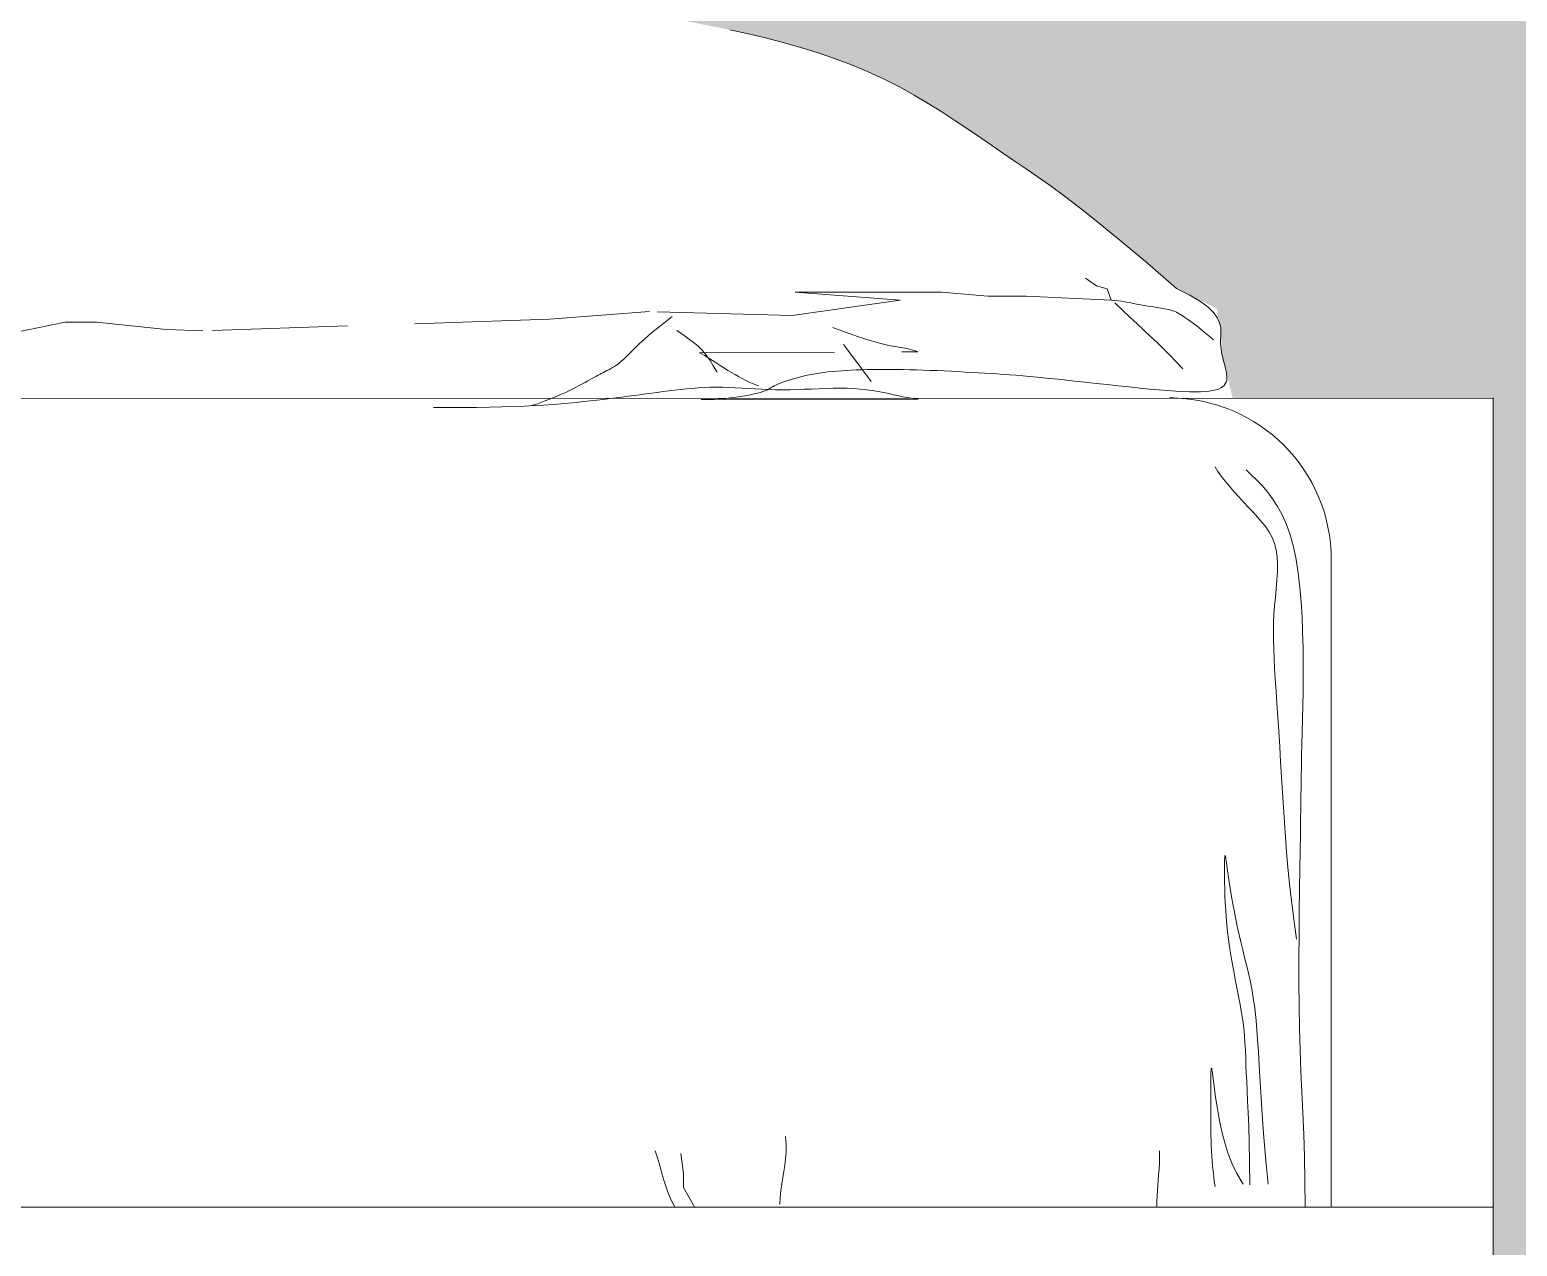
# Model space of a CAD drawing. Header units: millimetres. Extents: x 3162 to 221128, y -144913 to 11496.
# Drawn here: x 43475.5 to 43751.3, y 2684.2 to 2909.7 of the extents above; entities that cross this region are included whole.
import ezdxf

# ---------------------------------------------------------------- set-up
doc = ezdxf.new("R2010")
doc.units = ezdxf.units.MM
doc.header["$LTSCALE"] = 10
doc.linetypes.add('DASHED2', pattern=[0.375, 0.25, -0.125])
doc.linetypes.add('HIDDEN2', pattern=[0.1875, 0.125, -0.0625])
doc.layers.add('FC-Hatch【平面填充】', color=250, linetype='Continuous', lineweight=0)
doc.layers.add('Fine【细线】', color=250, linetype='Continuous', lineweight=0)

# ---------------------------------------------------------------- blocks, each defined once
blk = doc.blocks.new('海龙_05144481')
at = {"linetype": 'DASHED2', "ltscale": 200}
for p, q in [((-168.09, 250.39), (-164.83, 251.24)), ((-164.83, 251.24), (-161.61, 252)), ((-161.61, 252), (-158.46, 252.69)), ((-177.88, 247.35), (-174.65, 248.45)), ((-174.65, 248.45), (-171.38, 249.46)), ((-171.38, 249.46), (-168.09, 250.39)), ((-184.12, 244.89), (-181.04, 246.17)), ((-181.04, 246.17), (-177.88, 247.35)), ((-189.91, 242.08), (-187.07, 243.52)), ((-187.07, 243.52), (-184.12, 244.89)), ((-195.26, 239.04), (-192.64, 240.58)), ((-192.64, 240.58), (-189.91, 242.08)), ((-200.21, 235.89), (-197.78, 237.47)), ((-197.78, 237.47), (-195.26, 239.04)), ((-202.55, 234.32), (-200.21, 235.89)), ((-207, 231.27), (-204.81, 232.78)), ((-204.81, 232.78), (-202.55, 234.32)), ((-211.18, 228.42), (-209.11, 229.82)), ((-209.11, 229.82), (-207, 231.27)), ((-215.46, 225.5), (-213.26, 227.01)), ((-213.26, 227.01), (-211.18, 228.42)), ((-220.54, 221.82), (-217.86, 223.8)), ((-217.86, 223.8), (-215.46, 225.5)), ((-223.6, 219.48), (-220.54, 221.82)), ((-227.11, 216.69), (-223.6, 219.48)), ((-231.18, 213.36), (-227.11, 216.69)), ((-235.89, 209.4), (-231.18, 213.36)), ((-241.32, 204.73), (-235.89, 209.4)), ((-241.32, 204.73), (-243.8, 203.49)), ((-245.74, 202.33), (-247.19, 201.24)), ((-243.8, 203.49), (-245.74, 202.33)), ((-248.9, 199.25), (-249.3, 198.33)), ((-248.22, 200.21), (-248.9, 199.25)), ((-247.19, 201.24), (-248.22, 200.21)), ((-249.49, 197.47), (-249.54, 196.65)), ((-249.54, 196.65), (-249.51, 195.86)), ((-249.51, 195.86), (-249.47, 195.1)), ((-249.3, 198.33), (-249.49, 197.47)), ((-249.55, 193.64), (-249.65, 192.95)), ((-249.48, 194.36), (-249.55, 193.64)), ((-249.47, 195.1), (-249.48, 194.36)), ((-250.24, 190.46), (-250.39, 189.91)), ((-250.09, 191.04), (-250.24, 190.46)), ((-249.93, 191.65), (-250.09, 191.04)), ((-249.78, 192.28), (-249.93, 191.65)), ((-249.65, 192.95), (-249.78, 192.28)), ((-250.65, 188.46), (-250.66, 188.05)), ((-250.66, 188.05), (-250.61, 187.67)), ((-250.6, 188.91), (-250.65, 188.46)), ((-250.61, 187.67), (-250.51, 187.33)), ((-250.51, 189.39), (-250.6, 188.91)), ((-250.39, 189.91), (-250.51, 189.39)), ((-222.37, 187.56), (-220.47, 187.77)), ((-220.47, 187.77), (-218.69, 187.96)), ((-218.69, 187.96), (-217.05, 188.12)), ((-217.05, 188.12), (-215.52, 188.27)), ((-215.52, 188.27), (-214.11, 188.41)), ((-214.11, 188.41), (-212.79, 188.52)), ((-212.79, 188.52), (-211.53, 188.63)), ((-211.53, 188.63), (-210.33, 188.72)), ((-210.33, 188.72), (-209.17, 188.8)), ((-209.17, 188.8), (-208.02, 188.88)), ((-208.02, 188.88), (-206.88, 188.96)), ((-206.88, 188.96), (-205.71, 189.03)), ((-205.71, 189.03), (-204.52, 189.1)), ((-204.52, 189.1), (-203.29, 189.17)), ((-203.29, 189.17), (-202.04, 189.24)), ((-202.04, 189.24), (-200.77, 189.31)), ((-200.77, 189.31), (-199.49, 189.37)), ((-199.49, 189.37), (-198.2, 189.43)), ((-198.2, 189.43), (-196.91, 189.49)), ((-196.91, 189.49), (-195.63, 189.54)), ((-195.63, 189.54), (-194.35, 189.58)), ((-194.35, 189.58), (-193.09, 189.62)), ((-193.09, 189.62), (-191.85, 189.65)), ((-191.85, 189.65), (-190.63, 189.68)), ((-190.63, 189.68), (-189.44, 189.7)), ((-189.44, 189.7), (-188.27, 189.71)), ((-188.27, 189.71), (-187.14, 189.71)), ((-187.14, 189.71), (-186.02, 189.71)), ((-186.02, 189.71), (-184.94, 189.7)), ((-184.94, 189.7), (-183.89, 189.68)), ((-183.89, 189.68), (-182.88, 189.65)), ((-182.88, 189.65), (-181.9, 189.62)), ((-181.9, 189.62), (-180.95, 189.58)), ((-180.95, 189.58), (-180.03, 189.54)), ((-180.03, 189.54), (-179.15, 189.48)), ((-179.15, 189.48), (-178.29, 189.42)), ((-178.29, 189.42), (-177.46, 189.34)), ((-177.46, 189.34), (-176.65, 189.25)), ((-176.65, 189.25), (-175.86, 189.16)), ((-175.86, 189.16), (-175.08, 189.05)), ((-175.08, 189.05), (-174.31, 188.93)), ((-174.31, 188.93), (-173.56, 188.79)), ((-173.56, 188.79), (-172.81, 188.64)), ((-172.81, 188.64), (-172.08, 188.48)), ((-172.08, 188.48), (-171.37, 188.31)), ((-171.37, 188.31), (-170.68, 188.13)), ((-170.68, 188.13), (-170.02, 187.94)), ((-170.02, 187.94), (-169.39, 187.75)), ((-169.39, 187.75), (-168.81, 187.56)), ((-250.51, 187.33), (-250.35, 187.02)), ((-250.35, 187.02), (-250.13, 186.74)), ((-250.13, 186.74), (-249.85, 186.49)), ((-249.85, 186.49), (-249.5, 186.28)), ((-249.5, 186.28), (-249.08, 186.09)), ((-249.08, 186.09), (-248.58, 185.93)), ((-248.58, 185.93), (-248, 185.81)), ((-248, 185.81), (-247.34, 185.71)), ((-247.34, 185.71), (-246.59, 185.63)), ((-246.59, 185.63), (-245.73, 185.59)), ((-245.73, 185.59), (-244.77, 185.58)), ((-244.77, 185.58), (-243.69, 185.59)), ((-243.69, 185.59), (-242.5, 185.63)), ((-242.5, 185.63), (-241.17, 185.71)), ((-241.17, 185.71), (-239.71, 185.81)), ((-239.71, 185.81), (-238.1, 185.93)), ((-238.1, 185.93), (-236.35, 186.09)), ((-236.35, 186.09), (-234.48, 186.27)), ((-234.48, 186.27), (-232.52, 186.47)), ((-232.52, 186.47), (-230.5, 186.68)), ((-230.5, 186.68), (-228.44, 186.9)), ((-228.44, 186.9), (-226.38, 187.12)), ((-226.38, 187.12), (-224.35, 187.35)), ((-224.35, 187.35), (-222.37, 187.56)), ((-190.57, 184.66), (-189.75, 184.84)), ((-189.75, 184.84), (-188.87, 185.03)), ((-188.87, 185.03), (-187.95, 185.23)), ((-187.95, 185.23), (-186.98, 185.43)), ((-186.98, 185.43), (-185.97, 185.62)), ((-185.97, 185.62), (-184.91, 185.8)), ((-184.91, 185.8), (-183.8, 185.95)), ((-183.8, 185.95), (-182.65, 186.08)), ((-182.65, 186.08), (-181.46, 186.17)), ((-181.46, 186.17), (-180.23, 186.22)), ((-180.23, 186.22), (-178.96, 186.24)), ((-178.96, 186.24), (-177.65, 186.23)), ((-177.65, 186.23), (-176.33, 186.19)), ((-176.33, 186.19), (-174.99, 186.14)), ((-174.99, 186.14), (-173.63, 186.09)), ((-173.63, 186.09), (-172.28, 186.03)), ((-172.28, 186.03), (-170.92, 185.98)), ((-170.92, 185.98), (-169.58, 185.95)), ((-169.58, 185.95), (-168.24, 185.93)), ((-168.81, 187.56), (-168.28, 187.37)), ((-168.28, 187.37), (-167.79, 187.19)), ((-168.24, 185.93), (-166.93, 185.95)), ((-167.79, 187.19), (-167.37, 187)), ((-167.37, 187), (-167.01, 186.83)), ((-167.01, 186.83), (-166.69, 186.66)), ((-166.93, 185.95), (-165.64, 185.98)), ((-166.69, 186.66), (-166.41, 186.5)), ((-166.41, 186.5), (-166.15, 186.34)), ((-166.15, 186.34), (-165.89, 186.19)), ((-165.89, 186.19), (-165.63, 186.04)), ((-165.64, 185.98), (-164.37, 186.04)), ((-165.63, 186.04), (-165.34, 185.89)), ((-165.34, 185.89), (-165, 185.74)), ((-165, 185.74), (-164.61, 185.6)), ((-164.61, 185.6), (-164.15, 185.46)), ((-164.37, 186.04), (-163.12, 186.1)), ((-164.15, 185.46), (-163.61, 185.32)), ((-163.61, 185.32), (-163, 185.17)), ((-163.12, 186.1), (-161.89, 186.17)), ((-163, 185.17), (-162.33, 185.04)), ((-162.33, 185.04), (-161.6, 184.9)), ((-161.89, 186.17), (-160.67, 186.24)), ((-161.6, 184.9), (-160.85, 184.77)), ((-160.67, 186.24), (-159.48, 186.31)), ((-159.48, 186.31), (-158.29, 186.36)), ((-158.29, 186.36), (-157.13, 186.4)), ((-157.13, 186.4), (-155.98, 186.41)), ((-155.98, 186.41), (-154.84, 186.4)), ((-154.84, 186.4), (-153.72, 186.36)), ((-153.72, 186.36), (-152.61, 186.29)), ((-152.61, 186.29), (-151.51, 186.21)), ((-151.51, 186.21), (-150.41, 186.11)), ((-150.41, 186.11), (-149.33, 186)), ((-149.33, 186), (-148.25, 185.87)), ((-148.25, 185.87), (-147.17, 185.74)), ((-147.17, 185.74), (-146.1, 185.6)), ((-146.1, 185.6), (-145.02, 185.46)), ((-145.02, 185.46), (-143.95, 185.32)), ((-143.95, 185.32), (-142.88, 185.17)), ((-142.88, 185.17), (-141.8, 185.03)), ((-141.8, 185.03), (-140.71, 184.89)), ((-140.71, 184.89), (-139.61, 184.74)), ((-300, 184.44), (-300, -265.56)), ((-299.99, 184.36), (300, 184.44)), ((-193.41, 184.2), (-192.76, 184.28)), ((-153.16, 184.15), (-193.41, 184.2)), ((-192.76, 184.28), (-192.07, 184.38)), ((-192.07, 184.38), (-191.35, 184.51)), ((-191.35, 184.51), (-190.57, 184.66)), ((-160.85, 184.77), (-160.07, 184.65)), ((-160.07, 184.65), (-159.29, 184.54)), ((-159.29, 184.54), (-158.51, 184.44)), ((-158.51, 184.44), (-157.74, 184.35)), ((-157.74, 184.35), (-157.01, 184.27)), ((-157.01, 184.27), (-156.31, 184.2)), ((-156.31, 184.2), (-155.65, 184.16)), ((-155.65, 184.16), (-155.02, 184.12)), ((-155.02, 184.12), (-154.39, 184.11)), ((-154.39, 184.11), (-153.78, 184.12)), ((-153.78, 184.12), (-153.16, 184.15)), ((-139.61, 184.74), (-138.49, 184.6)), ((-138.49, 184.6), (-137.36, 184.46)), ((-137.36, 184.46), (-136.21, 184.32)), ((-136.21, 184.32), (-135.03, 184.17)), ((-135.03, 184.17), (-133.83, 184.03)), ((-133.83, 184.03), (-132.6, 183.89)), ((-132.6, 183.89), (-131.33, 183.75)), ((-131.33, 183.75), (-130.01, 183.61)), ((-130.01, 183.61), (-128.62, 183.47)), ((-128.62, 183.47), (-127.16, 183.35)), ((-127.16, 183.35), (-125.62, 183.22)), ((-125.62, 183.22), (-123.97, 183.11)), ((-123.97, 183.11), (-122.22, 183.01)), ((-122.22, 183.01), (-120.35, 182.92)), ((-120.35, 182.92), (-118.35, 182.84)), ((-118.35, 182.84), (-116.21, 182.78)), ((-116.21, 182.78), (-113.93, 182.73)), ((-113.93, 182.73), (-111.51, 182.69)), ((-111.51, 182.69), (-108.97, 182.67)), ((-108.97, 182.67), (-106.31, 182.66)), ((-106.31, 182.66), (-103.53, 182.67)), ((-270, 154.44), (-270, 34.44)), ((-300, 34.44), (300, 34.44))]:
    blk.add_line(p, q, dxfattribs=at)
at = {"color": 8, "linetype": 'HIDDEN2', "ltscale": 20}
for p, q in [((-229.17, 202.59), (-228.44, 204.66)), ((-228.44, 204.66), (-226.44, 205.23)), ((-226.44, 205.23), (-224.44, 206.66)), ((-237.02, 201.3), (-236.49, 201.38)), ((-236.49, 201.38), (-235.96, 201.46)), ((-235.96, 201.46), (-235.43, 201.54)), ((-235.43, 201.54), (-234.9, 201.63)), ((-234.9, 201.63), (-234.38, 201.73)), ((-234.38, 201.73), (-233.87, 201.83)), ((-233.87, 201.83), (-233.35, 201.93)), ((-233.35, 201.93), (-232.83, 202.04)), ((-232.83, 202.04), (-232.29, 202.15)), ((-232.29, 202.15), (-231.73, 202.25)), ((-231.73, 202.25), (-231.15, 202.35)), ((-229.87, 202.08), (-231.3, 200.68)), ((-231.15, 202.35), (-230.53, 202.44)), ((-230.53, 202.44), (-229.87, 202.52)), ((-229.87, 202.52), (-229.17, 202.59)), ((-229.17, 202.59), (-213.45, 203.31)), ((-213.45, 203.31), (-206.31, 203.31)), ((-206.31, 203.31), (-197.73, 204.02)), ((-197.73, 204.02), (-184.87, 204.02)), ((-170.58, 204.02), (-190.04, 202.59)), ((-190.04, 202.59), (-170.03, 199.74)), ((-184.87, 204.02), (-170.58, 204.02)), ((-244.02, 198.53), (-243.6, 198.83)), ((-243.6, 198.83), (-243.22, 199.11)), ((-243.22, 199.11), (-242.86, 199.36)), ((-242.86, 199.36), (-242.52, 199.59)), ((-242.52, 199.59), (-242.2, 199.8)), ((-242.2, 199.8), (-241.89, 199.99)), ((-241.89, 199.99), (-241.58, 200.16)), ((-241.58, 200.16), (-241.27, 200.31)), ((-241.27, 200.31), (-240.96, 200.45)), ((-240.96, 200.45), (-240.62, 200.58)), ((-240.62, 200.58), (-240.26, 200.69)), ((-240.26, 200.69), (-239.88, 200.8)), ((-239.88, 200.8), (-239.46, 200.89)), ((-239.46, 200.89), (-239.02, 200.98)), ((-239.02, 200.98), (-238.54, 201.07)), ((-238.54, 201.07), (-238.05, 201.15)), ((-238.05, 201.15), (-237.54, 201.22)), ((-237.54, 201.22), (-237.02, 201.3)), ((-232.66, 199.38), (-233.98, 198.15)), ((-231.3, 200.68), (-232.66, 199.38)), ((-170.03, 199.74), (-143.59, 200.45)), ((-147.8, 199.51), (-146.2, 198.29)), ((-143.59, 200.45), (-125.02, 199.02)), ((-125.02, 199.02), (-60.72, 196.88)), ((-247.58, 195.73), (-247.01, 196.2)), ((-247.01, 196.2), (-246.45, 196.65)), ((-246.45, 196.65), (-245.92, 197.08)), ((-245.92, 197.08), (-245.41, 197.48)), ((-245.41, 197.48), (-244.92, 197.86)), ((-244.92, 197.86), (-244.45, 198.21)), ((-244.45, 198.21), (-244.02, 198.53)), ((-235.25, 196.98), (-236.48, 195.83)), ((-233.98, 198.15), (-235.25, 196.98)), ((-182.13, 195.85), (-180.77, 196.32)), ((-180.77, 196.32), (-179.25, 196.87)), ((-179.25, 196.87), (-177.54, 197.51)), ((-151.05, 195.23), (-149.98, 196.01)), ((-149.98, 196.01), (-148.66, 196.94)), ((-146.2, 198.29), (-144.81, 197.17)), ((-144.81, 197.17), (-143.6, 196.17)), ((-143.6, 196.17), (-142.57, 195.26)), ((-60.72, 196.88), (-54.01, 197.1)), ((-54.01, 197.1), (-41.02, 198.49)), ((-41.02, 198.49), (-35.24, 198.49)), ((-35.24, 198.49), (-25.57, 196.48)), ((-248.17, 195.23), (-247.58, 195.73)), ((-238.89, 193.55), (-240.07, 192.37)), ((-237.7, 194.7), (-238.89, 193.55)), ((-236.48, 195.83), (-237.7, 194.7)), ((-193.31, 192.99), (-192.87, 193.16)), ((-192.87, 193.16), (-192.43, 193.3)), ((-192.43, 193.3), (-191.98, 193.43)), ((-191.98, 193.43), (-191.52, 193.53)), ((-191.52, 193.53), (-191.05, 193.63)), ((-191.05, 193.63), (-190.56, 193.72)), ((-190.56, 193.72), (-190.05, 193.8)), ((-190.05, 193.8), (-189.51, 193.9)), ((-189.51, 193.9), (-188.94, 193.99)), ((-188.94, 193.99), (-188.33, 194.11)), ((-188.33, 194.11), (-187.69, 194.24)), ((-187.69, 194.24), (-186.99, 194.4)), ((-186.99, 194.4), (-186.22, 194.59)), ((-186.22, 194.59), (-185.37, 194.82)), ((-185.37, 194.82), (-184.41, 195.11)), ((-184.41, 195.11), (-183.34, 195.44)), ((-183.34, 195.44), (-182.13, 195.85)), ((-181.26, 192.08), (-179.54, 194.37)), ((-153.77, 192.81), (-153.24, 193.41)), ((-153.24, 193.41), (-152.64, 193.98)), ((-152.64, 193.98), (-151.92, 194.57)), ((-151.92, 194.57), (-151.05, 195.23)), ((-142.57, 195.26), (-141.68, 194.45)), ((-141.68, 194.45), (-140.92, 193.72)), ((-140.92, 193.72), (-140.27, 193.08)), ((-241.26, 191.12), (-242.45, 189.8)), ((-240.07, 192.37), (-241.26, 191.12)), ((-152.87, 192.79), (-193.31, 192.99)), ((-184.69, 187.51), (-181.26, 192.08)), ((-156.88, 190.32), (-156.31, 190.69)), ((-156.31, 190.69), (-155.77, 191.05)), ((-156.09, 189.23), (-155.39, 190.39)), ((-155.77, 191.05), (-155.24, 191.39)), ((-155.39, 190.39), (-154.8, 191.35)), ((-155.24, 191.39), (-154.74, 191.71)), ((-154.8, 191.35), (-154.27, 192.14)), ((-154.74, 191.71), (-154.26, 192.02)), ((-154.27, 192.14), (-153.77, 192.81)), ((-154.26, 192.02), (-153.78, 192.3)), ((-153.78, 192.3), (-153.32, 192.56)), ((-153.32, 192.56), (-152.87, 192.79)), ((-140.27, 193.08), (-139.7, 192.51)), ((-139.7, 192.51), (-139.19, 192)), ((-139.19, 192), (-138.72, 191.56)), ((-138.72, 191.56), (-138.28, 191.17)), ((-138.28, 191.17), (-137.86, 190.83)), ((-137.86, 190.83), (-137.46, 190.54)), ((-137.46, 190.54), (-137.08, 190.28)), ((-162.08, 187.37), (-161.44, 187.69)), ((-161.44, 187.69), (-160.78, 188.03)), ((-160.78, 188.03), (-160.1, 188.39)), ((-160.1, 188.39), (-159.43, 188.77)), ((-159.43, 188.77), (-158.76, 189.16)), ((-158.76, 189.16), (-158.11, 189.55)), ((-158.11, 189.55), (-157.48, 189.94)), ((-157.48, 189.94), (-156.88, 190.32)), ((-137.08, 190.28), (-136.71, 190.05)), ((-136.71, 190.05), (-136.35, 189.85)), ((-136.35, 189.85), (-136.01, 189.66)), ((-136.01, 189.66), (-135.67, 189.5)), ((-135.67, 189.5), (-135.35, 189.34)), ((-135.35, 189.34), (-135.03, 189.18)), ((-135.03, 189.18), (-134.72, 189.02)), ((-134.72, 189.02), (-134.4, 188.86)), ((-134.4, 188.86), (-134.08, 188.68)), ((-134.08, 188.68), (-133.75, 188.5)), ((-133.75, 188.5), (-133.39, 188.3)), ((-133.39, 188.3), (-133, 188.09)), ((-133, 188.09), (-132.58, 187.85)), ((-132.58, 187.85), (-132.12, 187.6)), ((-132.12, 187.6), (-131.61, 187.32)), ((-163.82, 186.65), (-163.28, 186.85)), ((-163.28, 186.85), (-162.7, 187.09)), ((-162.7, 187.09), (-162.08, 187.37)), ((-131.61, 187.32), (-131.05, 187.01)), ((-131.05, 187.01), (-130.43, 186.68)), ((-130.43, 186.68), (-129.74, 186.31)), ((-129.74, 186.31), (-128.98, 185.93)), ((-128.98, 185.93), (-128.15, 185.53)), ((-128.15, 185.53), (-127.25, 185.11)), ((-127.25, 185.11), (-126.27, 184.68)), ((-126.27, 184.68), (-125.2, 184.25)), ((-125.2, 184.25), (-124.06, 183.81)), ((-124.06, 183.81), (-122.82, 183.37)), ((-122.82, 183.37), (-121.5, 182.94)), ((-255.16, 170.2), (-254.19, 171.1)), ((-248.45, 171.64), (-248.96, 170.82)), ((-257.16, 168.18), (-256.16, 169.23)), ((-256.16, 169.23), (-255.16, 170.2)), ((-250.3, 169.01), (-251.1, 168.05)), ((-249.59, 169.94), (-250.3, 169.01)), ((-248.96, 170.82), (-249.59, 169.94)), ((-260.05, 164.33), (-259.12, 165.75)), ((-259.12, 165.75), (-258.15, 167.02)), ((-258.15, 167.02), (-257.16, 168.18)), ((-252.84, 166.08), (-253.74, 165.11)), ((-251.95, 167.07), (-252.84, 166.08)), ((-251.1, 168.05), (-251.95, 167.07)), ((-261.7, 160.99), (-260.91, 162.75)), ((-260.91, 162.75), (-260.05, 164.33)), ((-255.51, 163.23), (-256.34, 162.33)), ((-254.63, 164.15), (-255.51, 163.23)), ((-253.74, 165.11), (-254.63, 164.15)), ((-262.39, 159.03), (-261.7, 160.99)), ((-257.84, 160.51), (-258.48, 159.55)), ((-257.12, 161.43), (-257.84, 160.51)), ((-256.34, 162.33), (-257.12, 161.43)), ((-262.98, 156.85), (-262.39, 159.03)), ((-259.45, 157.45), (-259.76, 156.27)), ((-259.02, 158.54), (-259.45, 157.45)), ((-258.48, 159.55), (-259.02, 158.54)), ((-263.86, 151.97), (-263.47, 154.49)), ((-263.47, 154.49), (-262.98, 156.85)), ((-259.95, 154.98), (-260.02, 153.6)), ((-259.76, 156.27), (-259.95, 154.98)), ((-264.17, 149.32), (-263.86, 151.97)), ((-260.02, 153.6), (-260, 152.15)), ((-260, 152.15), (-259.91, 150.63)), ((-264.41, 146.58), (-264.17, 149.32)), ((-259.91, 150.63), (-259.78, 149.07)), ((-259.78, 149.07), (-259.63, 147.49)), ((-264.58, 143.78), (-264.41, 146.58)), ((-259.63, 147.49), (-259.49, 145.9)), ((-264.69, 140.95), (-264.58, 143.78)), ((-259.49, 145.9), (-259.37, 144.31)), ((-259.37, 144.31), (-259.29, 142.74)), ((-264.76, 138.13), (-264.69, 140.95)), ((-259.29, 142.74), (-259.26, 141.17)), ((-259.26, 141.17), (-259.27, 139.56)), ((-264.79, 135.34), (-264.76, 138.13)), ((-259.27, 139.56), (-259.32, 137.9)), ((-264.79, 132.61), (-264.79, 135.34)), ((-259.4, 136.15), (-259.5, 134.29)), ((-259.32, 137.9), (-259.4, 136.15)), ((-264.77, 129.94), (-264.79, 132.61)), ((-259.5, 134.29), (-259.62, 132.29)), ((-264.73, 127.35), (-264.77, 129.94)), ((-259.76, 130.11), (-259.92, 127.75)), ((-259.62, 132.29), (-259.76, 130.11)), ((-264.67, 124.87), (-264.73, 127.35)), ((-259.92, 127.75), (-260.08, 125.23)), ((-264.61, 122.5), (-264.67, 124.87)), ((-260.08, 125.23), (-260.25, 122.58)), ((-264.55, 120.25), (-264.61, 122.5)), ((-260.25, 122.58), (-260.43, 119.82)), ((-264.5, 118.16), (-264.55, 120.25)), ((-260.43, 119.82), (-260.61, 117)), ((-264.45, 116.2), (-264.5, 118.16)), ((-264.42, 114.33), (-264.45, 116.2)), ((-260.61, 117), (-260.79, 114.16)), ((-264.39, 112.47), (-264.42, 114.33)), ((-260.79, 114.16), (-260.97, 111.31)), ((-264.37, 110.53), (-264.39, 112.47)), ((-264.34, 108.45), (-264.37, 110.53)), ((-260.97, 111.31), (-261.14, 108.5)), ((-264.31, 106.14), (-264.34, 108.45)), ((-261.14, 108.5), (-261.32, 105.74)), ((-264.28, 103.53), (-264.31, 106.14)), ((-261.32, 105.74), (-261.5, 103)), ((-264.24, 100.54), (-264.28, 103.53)), ((-261.5, 103), (-261.7, 100.22)), ((-264.18, 97.13), (-264.24, 100.54)), ((-261.7, 100.22), (-261.94, 97.37)), ((-250.42, 99.22), (-250.35, 99.57)), ((-250.35, 99.57), (-250.29, 99.62)), ((-250.29, 99.62), (-250.25, 99.37)), ((-250.25, 99.37), (-250.22, 98.84)), ((-264.12, 93.34), (-264.18, 97.13)), ((-261.94, 97.37), (-262.24, 94.38)), ((-250.92, 95.56), (-250.76, 96.75)), ((-250.76, 96.75), (-250.62, 97.78)), ((-250.62, 97.78), (-250.51, 98.62)), ((-250.51, 98.62), (-250.42, 99.22)), ((-250.22, 98.84), (-250.2, 98.07)), ((-250.2, 98.07), (-250.2, 97.11)), ((-250.2, 97.11), (-250.2, 95.99)), ((-262.24, 94.38), (-262.6, 91.21)), ((-251.35, 92.79), (-251.12, 94.23)), ((-251.12, 94.23), (-250.92, 95.56)), ((-250.22, 94.76), (-250.25, 93.46)), ((-250.2, 95.99), (-250.22, 94.76)), ((-264.07, 89.26), (-264.12, 93.34)), ((-262.6, 91.21), (-263.04, 87.8)), ((-251.91, 89.71), (-251.61, 91.28)), ((-251.61, 91.28), (-251.35, 92.79)), ((-250.29, 92.13), (-250.35, 90.81)), ((-250.25, 93.46), (-250.29, 92.13)), ((-264.02, 84.99), (-264.07, 89.26)), ((-252.22, 88.12), (-251.91, 89.71)), ((-250.42, 89.49), (-250.51, 88.16)), ((-250.35, 90.81), (-250.42, 89.49)), ((-263.04, 87.8), (-263.58, 84.12)), ((-252.91, 84.92), (-252.56, 86.51)), ((-252.56, 86.51), (-252.22, 88.12)), ((-250.62, 86.83), (-250.76, 85.47)), ((-250.51, 88.16), (-250.62, 86.83)), ((-263.99, 80.59), (-264.02, 84.99)), ((-253.63, 81.86), (-253.27, 83.36)), ((-253.27, 83.36), (-252.91, 84.92)), ((-250.92, 84.09), (-251.12, 82.68)), ((-250.76, 85.47), (-250.92, 84.09)), ((-263.99, 76.17), (-263.99, 80.59)), ((-254.32, 79.09), (-253.98, 80.44)), ((-253.98, 80.44), (-253.63, 81.86)), ((-251.35, 81.22), (-251.61, 79.72)), ((-251.12, 82.68), (-251.35, 81.22)), ((-254.95, 76.41), (-254.64, 77.78)), ((-254.64, 77.78), (-254.32, 79.09)), ((-251.9, 78.19), (-252.2, 76.63)), ((-251.61, 79.72), (-251.9, 78.19)), ((-264.03, 71.79), (-263.99, 76.17)), ((-255.53, 73.24), (-255.25, 74.92)), ((-255.25, 74.92), (-254.95, 76.41)), ((-252.51, 75.06), (-252.82, 73.5)), ((-252.2, 76.63), (-252.51, 75.06)), ((-264.1, 67.56), (-264.03, 71.79)), ((-255.8, 71.3), (-255.53, 73.24)), ((-253.1, 71.97), (-253.36, 70.46)), ((-252.82, 73.5), (-253.1, 71.97)), ((-256.28, 66.31), (-256.05, 69.01)), ((-256.05, 69.01), (-255.8, 71.3)), ((-253.58, 69), (-253.76, 67.6)), ((-253.36, 70.46), (-253.58, 69)), ((-264.22, 63.51), (-264.1, 67.56)), ((-256.49, 63.15), (-256.28, 66.31)), ((-253.89, 66.24), (-253.99, 64.89)), ((-253.76, 67.6), (-253.89, 66.24)), ((-264.38, 59.61), (-264.22, 63.51)), ((-254.07, 63.55), (-254.13, 62.18)), ((-253.99, 64.89), (-254.07, 63.55)), ((-256.71, 59.58), (-256.49, 63.15)), ((-254.18, 60.76), (-254.24, 59.27)), ((-254.13, 62.18), (-254.18, 60.76)), ((-264.55, 55.76), (-264.38, 59.61)), ((-256.93, 55.7), (-256.71, 59.58)), ((-254.24, 59.27), (-254.31, 57.7)), ((-248.14, 57.83), (-248.03, 58.66)), ((-248.03, 58.66), (-247.95, 59.32)), ((-247.95, 59.32), (-247.88, 59.8)), ((-247.88, 59.8), (-247.82, 60.1)), ((-247.82, 60.1), (-247.78, 60.2)), ((-247.78, 60.2), (-247.74, 60.1)), ((-247.74, 60.1), (-247.71, 59.82)), ((-247.71, 59.82), (-247.69, 59.37)), ((-247.69, 59.37), (-247.67, 58.78)), ((-247.67, 58.78), (-247.66, 58.08)), ((-247.66, 58.08), (-247.65, 57.27)), ((-264.73, 51.88), (-264.55, 55.76)), ((-257.19, 51.58), (-256.93, 55.7)), ((-254.39, 56), (-254.48, 54.11)), ((-254.31, 57.7), (-254.39, 56)), ((-248.62, 54.44), (-248.43, 55.71)), ((-248.43, 55.71), (-248.27, 56.85)), ((-248.27, 56.85), (-248.14, 57.83)), ((-247.65, 57.27), (-247.65, 56.39)), ((-247.65, 56.39), (-247.65, 55.45)), ((-247.65, 55.45), (-247.65, 54.48)), ((-254.48, 54.11), (-254.58, 51.93)), ((-249.09, 51.52), (-248.84, 53.04)), ((-248.84, 53.04), (-248.62, 54.44)), ((-247.65, 54.48), (-247.65, 53.49)), ((-247.65, 53.49), (-247.65, 52.51)), ((-247.65, 52.51), (-247.65, 51.54)), ((-264.89, 47.9), (-264.73, 51.88)), ((-257.49, 47.31), (-257.19, 51.58)), ((-254.58, 51.93), (-254.68, 49.37)), ((-249.76, 48.17), (-249.39, 49.89)), ((-249.39, 49.89), (-249.09, 51.52)), ((-247.65, 50.57), (-247.66, 49.61)), ((-247.65, 51.54), (-247.65, 50.57)), ((-265.03, 43.72), (-264.89, 47.9)), ((-257.86, 42.98), (-257.49, 47.31)), ((-254.68, 49.37), (-254.76, 46.35)), ((-250.23, 46.37), (-249.76, 48.17)), ((-247.69, 47.69), (-247.71, 46.74)), ((-247.67, 48.65), (-247.69, 47.69)), ((-247.66, 49.61), (-247.67, 48.65)), ((-168.91, 46.01), (-168.81, 47.51)), ((-254.76, 46.35), (-254.83, 42.79)), ((-251.58, 42.59), (-250.82, 44.5)), ((-250.82, 44.5), (-250.23, 46.37)), ((-247.79, 44.85), (-247.84, 43.9)), ((-247.75, 45.79), (-247.79, 44.85)), ((-247.71, 46.74), (-247.75, 45.79)), ((-238.16, 43.67), (-238.17, 44.88)), ((-168.9, 44.63), (-168.91, 46.01)), ((-168.81, 43.36), (-168.9, 44.63)), ((-149.89, 40.68), (-149.37, 44.36)), ((-145.06, 43.54), (-144.64, 44.88)), ((-265.12, 39.26), (-265.03, 43.72)), ((-258.3, 38.66), (-257.86, 42.98)), ((-254.83, 42.79), (-254.88, 38.58)), ((-252.51, 40.64), (-251.58, 42.59)), ((-247.99, 42.01), (-248.08, 41.06)), ((-247.91, 42.95), (-247.99, 42.01)), ((-247.84, 43.9), (-247.91, 42.95)), ((-238.12, 42.53), (-238.16, 43.67)), ((-238.06, 41.46), (-238.12, 42.53)), ((-237.99, 40.43), (-238.06, 41.46)), ((-168.67, 42.16), (-168.81, 43.36)), ((-168.48, 41.01), (-168.67, 42.16)), ((-145.73, 41.22), (-145.42, 42.33)), ((-145.42, 42.33), (-145.06, 43.54)), ((-265.16, 34.44), (-265.12, 39.26)), ((-253.66, 38.68), (-252.51, 40.64)), ((-248.31, 39.17), (-248.45, 38.22)), ((-248.19, 40.12), (-248.31, 39.17)), ((-248.08, 41.06), (-248.19, 40.12)), ((-237.91, 39.43), (-237.99, 40.43)), ((-237.83, 38.46), (-237.91, 39.43)), ((-168.28, 39.87), (-168.48, 41.01)), ((-168.08, 38.72), (-168.28, 39.87)), ((-167.92, 37.53), (-168.08, 38.72)), ((-149.89, 38.06), (-149.89, 40.68)), ((-146.57, 38.3), (-146.28, 39.24)), ((-146.28, 39.24), (-146.01, 40.2)), ((-146.01, 40.2), (-145.73, 41.22)), ((-237.76, 37.48), (-237.83, 38.46)), ((-237.7, 36.48), (-237.76, 37.48)), ((-237.66, 35.45), (-237.7, 36.48)), ((-167.8, 36.26), (-167.92, 37.53)), ((-167.76, 34.91), (-167.8, 36.26)), ((-151.99, 34.38), (-149.89, 38.06)), ((-147.74, 35.44), (-147.28, 36.43)), ((-147.28, 36.43), (-146.89, 37.38)), ((-146.89, 37.38), (-146.57, 38.3)), ((-237.65, 34.38), (-237.66, 35.45)), ((-148.31, 34.38), (-147.74, 35.44))]:
    blk.add_line(p, q, dxfattribs=at)
at = {"linetype": 'DASHED2', "ltscale": 200}
blk.add_arc((-240, 154.44), 30, 90, 180, dxfattribs=at)

msp = doc.modelspace()

# ---------------------------------------------------------------- hatches: boundary and pattern name
at = {"layer": 'FC-Hatch【平面填充】'}
h = msp.add_hatch(dxfattribs=at)
h.set_pattern_fill('地毯', color=256, scale=300, style=0, pattern_type=2)
h.set_pattern_definition([(0, (40385.32, 2685.48), (132, 228), [12, -201, 9, -87, 18, -213]), (10, (40328.32, 2808.48), (80.676, 285.344), [21, -51, 27, -159, 15, -198]), (20, (40298.32, 2712.48), (133.471, 220.976), [24, -165, 21, -123, 15, -96]), (30, (40385.32, 2694.48), (-21.969, 254.052), [15, -99, 12, -147, 9, -195]), (40, (40301.32, 2760.48), (33.836, 216.3704), [12, -132, 9, -84, 24, -153]), (50, (40346.32, 2652.48), (-80.248, 235.733), [6, -111, 15, -183, 18, -93]), (60, (40355.32, 2673.48), (-99.473, 223.708), [15, -123, 6, -144, 12, -111]), (70, (40322.32, 2637.48), (-109.892, 215.587), [9, -57, 18, -96, 12, -132]), (80, (40337.32, 2814.48), (-208.565, 164.72), [21, -132, 9, -156, 18, -147]), (90, (40355.32, 2685.48), (-264, 111), [18, -93, 12, -183, 6, -186]), (100, (40307.32, 2778.48), (-247.971, 145.145), [21, -117, 18, -96, 21, -219]), (110, (40286.32, 2607.48), (-240.44, 81.691), [24, -78, 12, -159, 18, -174]), (120, (40205.32, 2643.48), (-286.65, 28.492), [15, -201, 18, -93, 21, -123]), (130, (40271.32, 2577.48), (-279.108, 71.266), [9, -66, 12, -129, 24, -168]), (140, (40181.32, 2817.48), (-220.597, -34.206), [18, -108, 21, -93, 12, -126]), (150, (40430.32, 2559.48), (-204.825, -120.767), [12, -84, 24, -186, 21, -171]), (160, (40232.32, 2727.48), (-237.901, -162.429), [18, -126, 15, -114, 12, -183]), (170, (40250.32, 2655.48), (-215.644, -169.123), [27, -99, 18, -135, 24, -132])])
edge = h.paths.add_edge_path()
edge.add_line((43949.32, 4791.48), (43949.32, 5091.48))
edge.add_line((43949.32, 5091.48), (40169.32, 5091.48))
edge.add_line((40169.32, 5091.48), (40169.32, 2541.48))
edge.add_line((40169.32, 2541.48), (40392.32, 2541.48))
edge.add_line((40392.32, 2541.48), (40392.32, 3159.9))
edge.add_line((40392.32, 3159.9), (40371.27, 3159.9))
edge.add_arc((40371.27, 3163.06), 3.16, 90, 270, ccw=False)
edge.add_arc((40385.92, 3152.71), 19.93, 95.8103, 137.3198, ccw=False)
edge.add_arc((40394.04, 3170.82), 10.28, 99.6111, 170.3889, ccw=False)
edge.add_line((40392.32, 3180.96), (40570.32, 3180.96))
edge.add_line((40570.32, 3180.96), (40569.18, 3183.12))
edge.add_arc((40613.79, 3498.03), 318.05, 261.9373, 265.496)
edge.add_line((40588.81, 3180.96), (40591.84, 3186.71))
edge.add_line((40591.84, 3186.71), (40591.84, 3198.13))
edge.add_line((40591.84, 3198.13), (40593.7, 3198.13))
edge.add_arc((40592.89, 3202.23), 4.18, 281.1601, 351.031)
edge.add_arc((40600.14, 3201.09), 3.15, 93.4629, 171.0318, ccw=False)
edge.add_arc((40598.65, 3225.66), 21.46, 273.4629, 326.7708)
edge.add_arc((40618.39, 3216.08), 2.83, 230.6894, 353.8917)
edge.add_arc((40634.47, 3214.36), 13.34, 139.9292, 173.8917, ccw=False)
edge.add_arc((40632.02, 3216.42), 10.15, 97.2305, 139.9293, ccw=False)
edge.add_line((40630.75, 3226.48), (40633.3, 3226.48))
edge.add_arc((40637.66, 3231.11), 6.36, 125.0632, 226.6883, ccw=False)
edge.add_arc((40632.31, 3238.75), 2.97, 305.0632, 380.4242)
edge.add_arc((40647.09, 3244.25), 12.81, 139.3922, 200.4242, ccw=False)
edge.add_arc((40634.96, 3253.23), 2.49, 344.9527, 398.4322)
edge.add_arc((40639.99, 3261.44), 7.34, 176.7604, 245.1559, ccw=False)
edge.add_line((40632.67, 3261.85), (40652.4, 3261.85))
edge.add_arc((40634.84, 3262.98), 17.59, 356.3153, 389.5091)
edge.add_arc((40652.56, 3273.24), 2.89, 107.527, 213.4976, ccw=False)
edge.add_line((40651.69, 3276), (40646.68, 3276))
edge.add_arc((40634.84, 3262.98), 17.59, -6.4074, 47.7202, ccw=False)
edge.add_arc((40645, 3261.44), 7.34, 294.8441, 356.7343, ccw=False)
edge.add_arc((40650.03, 3253.23), 2.49, 141.5678, 195.0473)
edge.add_arc((40637.9, 3244.25), 12.81, -20.4242, 40.6078, ccw=False)
edge.add_arc((40652.69, 3238.75), 2.97, 159.5758, 234.9368)
edge.add_arc((40647.33, 3231.11), 6.36, -46.6883, 54.9368, ccw=False)
edge.add_arc((40652.97, 3216.42), 10.15, 40.0711, 97.2305, ccw=False)
edge.add_arc((40650.53, 3214.36), 13.34, 6.1083, 40.0711, ccw=False)
edge.add_arc((40666.6, 3216.08), 2.83, 186.1083, 309.3106)
edge.add_arc((40686.34, 3225.66), 21.46, 213.2292, 275.6772)
edge.add_arc((40692.1, 3202.23), 4.18, 150.3513, 281.1601)
edge.add_line((40692.91, 3198.13), (40690.34, 3198.13))
edge.add_arc((40690.81, 3195.72), 2.46, 18.2827, 101.1601, ccw=False)
edge.add_line((40693.15, 3196.49), (40693.15, 3186.71))
edge.add_line((40693.15, 3186.71), (40660.24, 3186.71))
edge.add_line((40660.24, 3186.71), (40657.21, 3180.96))
edge.add_line((40657.21, 3180.96), (40763.08, 3180.96))
edge.add_spline(control_points=[(40763.08, 3180.96), (40762.92, 3218.4), (40762.79, 3260.28), (40762.72, 3307.23)], knot_values=[190.757336, 190.757336, 190.757336, 190.757336, 241.449937, 241.449937, 241.449937, 241.449937], degree=3, periodic=0)
edge.add_arc((40794.3, 3307.27), 31.58, 90, 180.1162, ccw=False)
edge.add_line((40794.3, 3338.85), (40809.32, 3338.85))
edge.add_line((40809.32, 3338.85), (40809.32, 3376.48))
edge.add_arc((40814.32, 3376.48), 5, 90, 180, ccw=False)
edge.add_line((40814.32, 3381.48), (40884.32, 3381.48))
edge.add_arc((40884.32, 3376.48), 5, 0, 90, ccw=False)
edge.add_arc((40894.32, 3376.48), 5, 90, 180, ccw=False)
edge.add_line((40894.32, 3381.48), (40969.32, 3381.48))
edge.add_line((40969.32, 3381.48), (40969.32, 3380.58))
edge.add_arc((40971.12, 3380.58), 1.8, 90, 180, ccw=False)
edge.add_line((40971.12, 3382.38), (41048.52, 3382.38))
edge.add_line((41048.52, 3382.38), (41048.52, 3380.58))
edge.add_arc((41050.32, 3380.58), 1.8, 90, 180, ccw=False)
edge.add_line((41050.32, 3382.38), (41127.71, 3382.38))
edge.add_line((41127.71, 3382.38), (41127.71, 3338.85))
edge.add_line((41127.71, 3338.85), (41187.19, 3338.85))
edge.add_arc((41187.19, 3307.27), 31.58, -0.0812, 90, ccw=False)
edge.add_spline(control_points=[(41218.77, 3307.23), (41218.7, 3260.28), (41218.57, 3218.4), (41218.4, 3180.96)], knot_values=[190.757336, 190.757336, 190.757336, 190.757336, 241.449937, 241.449937, 241.449937, 241.449937], degree=3, periodic=0)
edge.add_line((41218.4, 3180.96), (41229.94, 3180.96))
edge.add_line((41229.94, 3180.96), (41229.94, 3221.73))
edge.add_line((41229.94, 3221.73), (41284.47, 3221.73))
edge.add_line((41284.47, 3221.73), (41284.47, 3239.68))
edge.add_line((41284.47, 3239.68), (41294.06, 3239.68))
edge.add_line((41294.06, 3239.68), (41294.06, 3257.63))
edge.add_line((41294.06, 3257.63), (41303.64, 3257.63))
edge.add_line((41303.64, 3257.63), (41303.64, 3275.59))
edge.add_line((41303.64, 3275.59), (41278.5, 3275.59))
edge.add_line((41278.5, 3275.59), (41278.5, 3293.54))
edge.add_line((41278.5, 3293.54), (41449.79, 3293.54))
edge.add_line((41449.79, 3293.54), (41449.79, 3275.59))
edge.add_line((41449.79, 3275.59), (41474.93, 3275.59))
edge.add_line((41474.93, 3275.59), (41474.93, 3257.63))
edge.add_line((41474.93, 3257.63), (41465.35, 3257.63))
edge.add_line((41465.35, 3257.63), (41465.35, 3239.68))
edge.add_line((41465.35, 3239.68), (41455.76, 3239.68))
edge.add_line((41455.76, 3239.68), (41455.76, 3221.73))
edge.add_line((41455.76, 3221.73), (41503.41, 3221.73))
edge.add_line((41503.41, 3221.73), (41503.41, 3180.96))
edge.add_line((41503.41, 3180.96), (41542.45, 3180.96))
edge.add_arc((41544.17, 3170.82), 10.28, 9.6111, 99.6111, ccw=False)
edge.add_arc((41552.29, 3152.71), 19.93, 42.6802, 84.1897, ccw=False)
edge.add_arc((41566.94, 3163.06), 3.16, -90, 90, ccw=False)
edge.add_line((41566.94, 3159.9), (41545.88, 3159.9))
edge.add_line((41545.88, 3159.9), (41545.88, 2541.48))
edge.add_line((41545.88, 2541.48), (41587.32, 2541.48))
edge.add_line((41587.32, 2541.48), (41587.32, 3111.48))
edge.add_line((41587.32, 3111.48), (41569.32, 3111.48))
edge.add_line((41569.32, 3111.48), (41569.32, 3138.48))
edge.add_line((41569.32, 3138.48), (41578.32, 3138.48))
edge.add_line((41578.32, 3138.48), (41578.32, 3147.48))
edge.add_line((41578.32, 3147.48), (41681.82, 3147.48))
edge.add_line((41681.82, 3147.48), (41681.82, 3187.48))
edge.add_line((41681.82, 3187.48), (41691.82, 3187.48))
edge.add_line((41691.82, 3187.48), (41691.82, 4107.48))
edge.add_line((41691.82, 4107.48), (41671.82, 4107.48))
edge.add_line((41671.82, 4107.48), (41671.82, 4147.48))
edge.add_line((41671.82, 4147.48), (41651.82, 4147.48))
edge.add_line((41651.82, 4147.48), (41651.82, 4207.48))
edge.add_line((41651.82, 4207.48), (41691.82, 4207.48))
edge.add_line((41691.82, 4207.48), (42796.82, 4207.48))
edge.add_line((42796.82, 4207.48), (42836.82, 4207.48))
edge.add_line((42836.82, 4207.48), (42836.82, 4147.48))
edge.add_line((42836.82, 4147.48), (42816.82, 4147.48))
edge.add_line((42816.82, 4147.48), (42816.82, 4107.48))
edge.add_line((42816.82, 4107.48), (42796.82, 4107.48))
edge.add_line((42796.82, 4107.48), (42796.82, 3187.48))
edge.add_line((42796.82, 3187.48), (42806.82, 3187.48))
edge.add_line((42806.82, 3187.48), (42806.82, 3147.48))
edge.add_line((42806.82, 3147.48), (42910.32, 3147.48))
edge.add_line((42910.32, 3147.48), (42910.32, 3138.48))
edge.add_line((42910.32, 3138.48), (42919.32, 3138.48))
edge.add_line((42919.32, 3138.48), (42919.32, 3111.48))
edge.add_line((42919.32, 3111.48), (42901.32, 3111.48))
edge.add_line((42901.32, 3111.48), (42901.32, 2541.48))
edge.add_line((42901.32, 2541.48), (43146.82, 2541.48))
edge.add_line((43146.82, 2541.48), (43146.82, 2841.48))
edge.add_line((43146.82, 2841.48), (43201.09, 2841.47))
edge.add_line((43201.09, 2841.47), (43200.86, 2845.55))
edge.add_line((43200.86, 2845.55), (43201.95, 2850.06))
edge.add_line((43201.95, 2850.06), (43202.01, 2850.33))
edge.add_line((43202.01, 2850.33), (43202.17, 2851.04))
edge.add_line((43202.17, 2851.04), (43202.3, 2851.73))
edge.add_line((43202.3, 2851.73), (43202.4, 2852.37))
edge.add_line((43202.4, 2852.37), (43202.46, 2852.97))
edge.add_line((43202.46, 2852.97), (43202.48, 2853.51))
edge.add_line((43202.48, 2853.51), (43202.44, 2854.01))
edge.add_line((43202.44, 2854.01), (43202.37, 2854.45))
edge.add_line((43202.37, 2854.45), (43202.25, 2854.85))
edge.add_line((43202.25, 2854.85), (43202.11, 2855.22))
edge.add_line((43202.11, 2855.22), (43201.93, 2855.55))
edge.add_line((43201.93, 2855.55), (43201.73, 2855.86))
edge.add_line((43201.73, 2855.86), (43201.52, 2856.14))
edge.add_line((43201.52, 2856.14), (43201.28, 2856.41))
edge.add_line((43201.28, 2856.41), (43201.04, 2856.66))
edge.add_line((43201.04, 2856.66), (43200.78, 2856.91))
edge.add_line((43200.78, 2856.91), (43198.59, 2859.01))
edge.add_line((43198.59, 2859.01), (43203.28, 2860.81))
edge.add_line((43203.28, 2860.81), (43211.37, 2861.17))
edge.add_line((43211.37, 2861.17), (43219.27, 2868.94))
edge.add_line((43219.27, 2868.94), (43226.13, 2875.47))
edge.add_line((43226.13, 2875.47), (43234.51, 2883.1))
edge.add_line((43234.51, 2883.1), (43243.68, 2890.32))
edge.add_line((43243.68, 2890.32), (43249.2, 2892.89))
edge.add_line((43249.2, 2892.89), (43253.55, 2894.1))
edge.add_line((43253.55, 2894.1), (43259.96, 2895.62))
edge.add_line((43259.96, 2895.62), (43265.62, 2896.87))
edge.add_line((43265.62, 2896.87), (43269.85, 2897.78))
edge.add_line((43269.85, 2897.78), (43273.13, 2898.48))
edge.add_line((43273.13, 2898.48), (43274.62, 2898.81))
edge.add_line((43274.62, 2898.81), (43276.05, 2899.12))
edge.add_line((43276.05, 2899.12), (43277.42, 2899.43))
edge.add_line((43277.42, 2899.43), (43278.77, 2899.75))
edge.add_line((43278.77, 2899.75), (43280.13, 2900.08))
edge.add_line((43280.13, 2900.08), (43281.5, 2900.43))
edge.add_line((43281.5, 2900.43), (43282.92, 2900.8))
edge.add_line((43282.92, 2900.8), (43284.42, 2901.21))
edge.add_line((43284.42, 2901.21), (43286, 2901.66))
edge.add_line((43286, 2901.66), (43287.7, 2902.15))
edge.add_line((43287.7, 2902.15), (43289.5, 2902.68))
edge.add_line((43289.5, 2902.68), (43291.4, 2903.24))
edge.add_line((43291.4, 2903.24), (43297.91, 2905.19))
edge.add_line((43297.91, 2905.19), (43304.22, 2907.01))
edge.add_line((43304.22, 2907.01), (43310.34, 2908.63))
edge.add_line((43310.34, 2908.63), (43316.62, 2910.14))
edge.add_line((43316.62, 2910.14), (43322.52, 2911.44))
edge.add_line((43322.52, 2911.44), (43327.62, 2912.48))
edge.add_line((43327.62, 2912.48), (43336.15, 2914.1))
edge.add_line((43336.15, 2914.1), (43337.78, 2914.42))
edge.add_line((43337.78, 2914.42), (43339.47, 2914.76))
edge.add_line((43339.47, 2914.76), (43341.23, 2915.13))
edge.add_line((43341.23, 2915.13), (43343.06, 2915.52))
edge.add_line((43343.06, 2915.52), (43344.98, 2915.95))
edge.add_line((43344.98, 2915.95), (43347, 2916.4))
edge.add_line((43347, 2916.4), (43353.53, 2917.88))
edge.add_line((43353.53, 2917.88), (43361.21, 2919.4))
edge.add_line((43361.21, 2919.4), (43367.65, 2920.42))
edge.add_line((43367.65, 2920.42), (43373.35, 2921.13))
edge.add_line((43373.35, 2921.13), (43379.19, 2921.7))
edge.add_line((43379.19, 2921.7), (43386.39, 2922.25))
edge.add_line((43386.39, 2922.25), (43394.43, 2922.58))
edge.add_line((43394.43, 2922.58), (43401.25, 2922.61))
edge.add_line((43401.25, 2922.61), (43406.64, 2922.48))
edge.add_line((43406.64, 2922.48), (43414.46, 2922.22))
edge.add_line((43414.46, 2922.22), (43416.53, 2922.16))
edge.add_line((43416.53, 2922.16), (43418.79, 2922.1))
edge.add_line((43418.79, 2922.1), (43421.13, 2922.06))
edge.add_line((43421.13, 2922.06), (43423.53, 2922.02))
edge.add_line((43423.53, 2922.02), (43431.63, 2921.89))
edge.add_line((43431.63, 2921.89), (43439.84, 2921.69))
edge.add_line((43439.84, 2921.69), (43446.99, 2921.38))
edge.add_line((43446.99, 2921.38), (43453.27, 2921.05))
edge.add_line((43453.27, 2921.05), (43459.64, 2920.65))
edge.add_line((43459.64, 2920.65), (43465.94, 2920.21))
edge.add_line((43465.94, 2920.21), (43472.02, 2919.75))
edge.add_line((43472.02, 2919.75), (43477.38, 2919.31))
edge.add_line((43477.38, 2919.31), (43482.04, 2918.92))
edge.add_line((43482.04, 2918.92), (43484.76, 2918.69))
edge.add_line((43484.76, 2918.69), (43487.46, 2918.47))
edge.add_line((43487.46, 2918.47), (43490.16, 2918.26))
edge.add_line((43490.16, 2918.26), (43492.87, 2918.05))
edge.add_line((43492.87, 2918.05), (43495.63, 2917.84))
edge.add_line((43495.63, 2917.84), (43498.44, 2917.65))
edge.add_line((43498.44, 2917.65), (43501.33, 2917.47))
edge.add_line((43501.33, 2917.47), (43504.3, 2917.3))
edge.add_line((43504.3, 2917.3), (43507.34, 2917.14))
edge.add_line((43507.34, 2917.14), (43510.4, 2916.99))
edge.add_line((43510.4, 2916.99), (43513.45, 2916.85))
edge.add_line((43513.45, 2916.85), (43516.47, 2916.71))
edge.add_line((43516.47, 2916.71), (43519.42, 2916.59))
edge.add_line((43519.42, 2916.59), (43527.66, 2916.23))
edge.add_line((43527.66, 2916.23), (43532.57, 2915.96))
edge.add_line((43532.57, 2915.96), (43535.71, 2915.76))
edge.add_line((43535.71, 2915.76), (43537.43, 2915.66))
edge.add_line((43537.43, 2915.66), (43539.11, 2915.57))
edge.add_line((43539.11, 2915.57), (43540.82, 2915.49))
edge.add_line((43540.82, 2915.49), (43542.59, 2915.42))
edge.add_line((43542.59, 2915.42), (43544.48, 2915.37))
edge.add_line((43544.48, 2915.37), (43546.53, 2915.34))
edge.add_line((43546.53, 2915.34), (43548.81, 2915.32))
edge.add_line((43548.81, 2915.32), (43551.34, 2915.33))
edge.add_line((43551.34, 2915.33), (43554.09, 2915.37))
edge.add_line((43554.09, 2915.37), (43557.01, 2915.41))
edge.add_line((43557.01, 2915.41), (43560.04, 2915.47))
edge.add_line((43560.04, 2915.47), (43563.15, 2915.54))
edge.add_line((43563.15, 2915.54), (43566.27, 2915.62))
edge.add_line((43566.27, 2915.62), (43569.36, 2915.7))
edge.add_line((43569.36, 2915.7), (43574.75, 2915.83))
edge.add_line((43574.75, 2915.83), (43606.92, 2909.4))
edge.add_line((43606.92, 2909.4), (43613.37, 2907.87))
edge.add_line((43613.37, 2907.87), (43619.94, 2906.01))
edge.add_line((43619.94, 2906.01), (43626.41, 2903.82))
edge.add_line((43626.41, 2903.82), (43632.4, 2901.32))
edge.add_line((43632.4, 2901.32), (43638.03, 2898.47))
edge.add_line((43638.03, 2898.47), (43643.23, 2895.41))
edge.add_line((43643.23, 2895.41), (43647.96, 2892.34))
edge.add_line((43647.96, 2892.34), (43651.64, 2889.82))
edge.add_line((43651.64, 2889.82), (43653.82, 2888.31))
edge.add_line((43653.82, 2888.31), (43655.94, 2886.86))
edge.add_line((43655.94, 2886.86), (43658, 2885.46))
edge.add_line((43658, 2885.46), (43662.91, 2882.14))
edge.add_line((43662.91, 2882.14), (43668.86, 2877.75))
edge.add_line((43668.86, 2877.75), (43673.94, 2873.73))
edge.add_line((43673.94, 2873.73), (43678, 2870.4))
edge.add_line((43678, 2870.4), (43682.71, 2866.44))
edge.add_line((43682.71, 2866.44), (43688.14, 2861.78))
edge.add_line((43688.14, 2861.78), (43695.53, 2858.08))
edge.add_line((43695.53, 2858.08), (43696.32, 2854.51))
edge.add_line((43696.32, 2854.51), (43696.6, 2849.51))
edge.add_line((43696.6, 2849.51), (43698.54, 2841.4))
edge.add_line((43698.54, 2841.4), (43746.82, 2841.4))
edge.add_line((43746.82, 2841.4), (43746.82, 2541.48))
edge.add_line((43746.82, 2541.48), (43949.32, 2541.48))
edge.add_line((43949.32, 2541.48), (43949.32, 4791.48))
h.paths.add_polyline_path([(43634.32, 3031.48), (43704.32, 3031.48, -0.414214), (43709.32, 3026.48), (43709.32, 2956.48, -0.414214), (43704.32, 2951.48), (43634.32, 2951.48, -0.414214), (43629.32, 2956.48), (43629.32, 3026.48, -0.414214)], flags=16)
h.paths.add_polyline_path([(43635.32, 3025.48), (43703.32, 3025.48), (43703.32, 2957.48), (43635.32, 2957.48)], flags=0)
h.paths.add_polyline_path([(43661.44, 3016.96), (43663.04, 3016.96), (43663.04, 3008.16), (43661.44, 3008.16), (43661.44, 3010.16), (43659.84, 3010.16, -1), (43657.59, 3014.96), (43661.44, 3014.96)], flags=0)
h.paths.add_polyline_path([(43675.61, 3016.96), (43677.21, 3016.96), (43677.21, 3014.96), (43678.81, 3014.96, -1), (43681.05, 3010.16), (43677.21, 3010.16), (43677.21, 3008.16), (43675.61, 3008.16)], flags=0)
h.paths.add_polyline_path([(43668.37, 2996.14), (43670.28, 2996.14), (43670.28, 2985.41), (43668.37, 2985.41)], flags=0)
h.paths.add_polyline_path([(43664.07, 2974.66), (43654.78, 2969.3), (43653.83, 2970.95), (43663.11, 2976.31)], flags=0)
h.paths.add_polyline_path([(43675.53, 2976.31), (43684.82, 2970.95), (43683.87, 2969.3), (43674.58, 2974.66)], flags=0)
h.paths.add_polyline_path([(43401.25, 2922.61), (43402.51, 2922.58), (43398.03, 2922.61), (43396.91, 2922.59)], flags=17)
h.paths.add_polyline_path([(43302.99, 2906.65), (43298.75, 2905.43), (43297.5, 2905.06), (43302.13, 2906.42)], flags=17)
h.paths.add_polyline_path([(40629.28, 3332.29, -0.419793), (40616.86, 3332.39, 0.218759), (40591.71, 3349.19, 0.312683), (40575.47, 3341.36, 0.619916), (40587.37, 3322.14, 0.648297), (40590.03, 3336.31, -0.76288), (40584.33, 3330.62, -0.704498), (40586.01, 3341.52, -0.363257), (40607.49, 3331.75, 0.340587), (40629.03, 3322.72, -0.045266)], flags=16)
h.paths.add_polyline_path([(40635.07, 3348.6, 0.367029), (40634.83, 3345.62), (40636.38, 3347.94, -0.725064), (40635.42, 3350.87), (40636.84, 3350.87), (40636.84, 3351.12, 0.718188)], flags=16)
h.paths.add_polyline_path([(40794.09, 3455.02), (40697.68, 3455.02), (40697.68, 3392.02), (40705.5, 3392.02), (40705.22, 3387.96), (40702.94, 3387.96), (40698.69, 3353.83), (40704.91, 3353.83), (40704.91, 3349.76), (40695.76, 3349.38, -0.27008), (40709.52, 3341.36, -0.619916), (40697.62, 3322.14, -0.648297), (40694.97, 3336.31, 0.76288), (40700.66, 3330.62, 0.620613), (40700.28, 3341.11, 0.363994), (40678.11, 3332.92, -0.359888), (40655.96, 3322.72), (40655.63, 3322.72, -0.37787), (40651.69, 3315.19, -0.910362), (40651.69, 3308.71), (40651.69, 3283.07), (40633.3, 3283.07), (40633.3, 3308.71, -0.910362), (40633.3, 3315.19), (40651.69, 3315.19, 0.262233), (40655.72, 3320.05, 0.097725), (40654.1, 3340.48, 0.278975), (40649.57, 3344.08, 0.894042), (40650.17, 3345.62, 0.367029), (40649.92, 3348.6, 0.414675), (40649.57, 3350.87, -0.360262), (40648.16, 3352.28), (40648.16, 3377.47, 0.201489), (40639.17, 3381.29), (40639.17, 3455.02), (40601.46, 3455.02), (40601.46, 3392.02), (40609.28, 3392.02), (40608.99, 3387.96), (40606.71, 3387.96), (40602.45, 3353.83), (40608.31, 3353.83), (40608.31, 3349.76), (40580.08, 3349.76), (40580.08, 3353.83), (40586.3, 3353.83), (40582.05, 3387.96), (40579.77, 3387.96), (40579.49, 3392.02), (40587.31, 3392.02), (40587.31, 3455.02), (40483.54, 3455.02), (40563.4, 3622), (40714.23, 3622)], flags=16)
h.paths.add_polyline_path([(40499.59, 3458.4), (40563.14, 3618.62), (40713.67, 3618.62), (40788.42, 3458.4)], flags=0)
h.paths.add_polyline_path([(40516.38, 3470.13), (40563.84, 3610.64), (40707.63, 3610.64), (40767.46, 3470.13)], flags=0)
h.paths.add_polyline_path([(40536.22, 3474.73), (40555.43, 3542.42, -0.173277), (40707.2, 3571.25), (40740.25, 3474.73)], flags=0)
h.paths.add_polyline_path([(40695.48, 3402.89, -0.037933), (40696.87, 3401.58), (40696.87, 3455.02), (40695.48, 3455.02)], flags=0)
h.paths.add_polyline_path([(40696, 3379.35, -1), (40685.14, 3379.35, -1)], flags=0)
h.paths.add_polyline_path([(40696, 3363.36, -1), (40685.14, 3363.36, -1)], flags=0)
h.paths.add_polyline_path([(40646.84, 3378.13), (40647.42, 3377.33), (40647.42, 3455.02), (40646.84, 3455.02)], flags=16)
h.paths.add_polyline_path([(40588.13, 3401.58), (40588.13, 3455.02), (40589.52, 3455.02), (40589.52, 3402.89)], flags=0)
h.paths.add_polyline_path([(40599.85, 3379.35, -1), (40589, 3379.35, -1)], flags=0)
h.paths.add_polyline_path([(40599.85, 3363.36, -1), (40589, 3363.36, -1)], flags=0)
h.paths.add_polyline_path([(43742.45, 3160.79), (43896.2, 3160.79), (43896.2, 3245.16), (43742.45, 3245.16)], flags=24)
h.paths.add_polyline_path([(40492.45, 3657.36), (40646.2, 3657.36), (40646.2, 3741.74), (40492.45, 3741.74)], flags=24)
h.paths.add_polyline_path([(41108.38, 3937.87), (41305.26, 3937.87), (41305.26, 4026.93), (41108.38, 4026.93)], flags=24)
h.paths.add_polyline_path([(41185.48, 2802.01), (40796.01, 2802.01), (40789.33, 2541.48), (41192.16, 2541.48)], flags=17)
h.paths.add_polyline_path([(41359.22, 2789.82), (41359.22, 2943.57), (41272.51, 2943.57), (41272.51, 2789.82)], flags=16)
edge = h.paths.add_edge_path(flags=17)
edge.add_arc((40927.5, 2833.59), 176.45, 169.6902, 190.3098)
edge.add_line((40753.9, 2802.01), (40760.58, 2541.48))
edge.add_line((40760.58, 2541.48), (40410.81, 2541.48))
edge.add_line((40410.81, 2541.48), (40423.9, 3033.59))
edge.add_line((40423.9, 3033.59), (40764.02, 3033.59))
edge.add_spline(control_points=[(40764.02, 3033.59), (40764.67, 2953.2), (40765.2, 2907.41), (40764.52, 2877.22), (40764.43, 2875.69)], knot_values=[321.973231, 321.973231, 321.973231, 321.973231, 485.422582, 489.783267, 489.783267, 489.783267, 489.783267], degree=3, periodic=0)
edge.add_arc((40764.43, 2865.17), 10.53, 90, 180)
edge = h.paths.add_edge_path(flags=17)
edge.add_line((41514.3, 3033.59), (41217.47, 3033.59))
edge.add_spline(control_points=[(41217.47, 3033.59), (41216.82, 2953.2), (41216.29, 2907.41), (41216.97, 2877.22), (41217.06, 2875.69)], knot_values=[321.973231, 321.973231, 321.973231, 321.973231, 485.422582, 489.783267, 489.783267, 489.783267, 489.783267], degree=3, periodic=0)
edge.add_arc((41217.06, 2865.17), 10.53, 0, 90, ccw=False)
edge.add_arc((41053.99, 2833.59), 176.45, -10.3098, 10.3098, ccw=False)
edge.add_line((41227.59, 2802.01), (41220.91, 2541.48))
edge.add_line((41220.91, 2541.48), (41527.39, 2541.48))
edge.add_line((41527.39, 2541.48), (41514.3, 3033.59))

# ---------------------------------------------------------------- block references
at = {"layer": 'Fine【细线】', "xscale": -1}
msp.add_blockref('海龙_05144481', (43446.82, 2657.04), dxfattribs=at)

doc.saveas('drawing.dxf')
